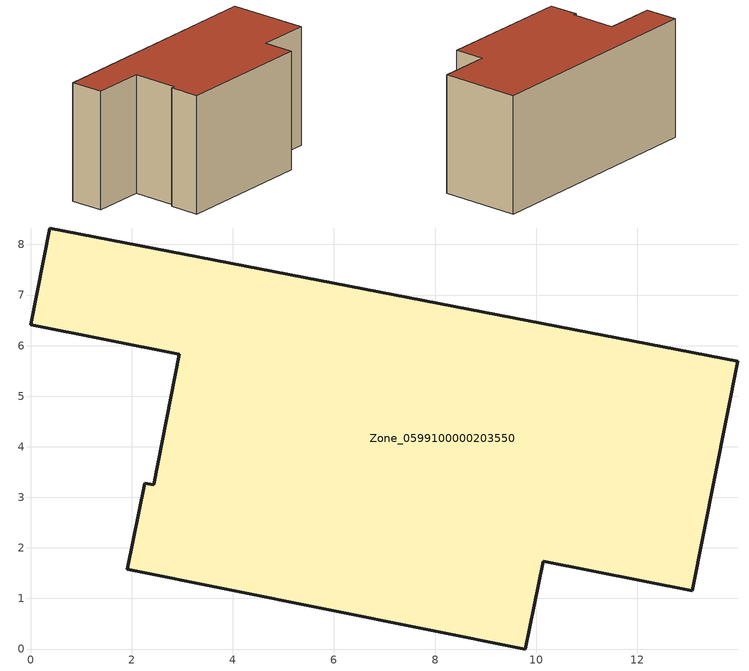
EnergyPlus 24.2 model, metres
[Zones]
Zone_0599100000203550
 floor ground (C_G): 10.13,1.73 9.79,0 1.91,1.58 2.25,3.28 2.43,3.24 2.94,5.83 0,6.42 0.38,8.33 13.99,5.69 13.09,1.16 z0
 wall outside (C_F): 13.99,5.69 0.38,8.33 0,6.42 2.94,5.83 2.43,3.24 2.25,3.28 1.91,1.58 9.79,0 10.13,1.73 13.09,1.16 13.99,5.69 z0:6.91
 roof outside (C_R): 13.09,1.16 13.99,5.69 0.38,8.33 0,6.42 2.94,5.83 2.43,3.24 2.25,3.28 1.91,1.58 9.79,0 10.13,1.73 z6.91
[BUILDING]
Pand.0599100000203550: North Axis=0; Terrain=City; Loads Convergence Tolerance Value=0.04; Temperature Convergence Tolerance Value=0.4; Solar Distribution=FullExterior; Maximum Number of Warmup Days=25; Minimum Number of Warmup Days=1
[Site:Location]
Rotterdam.The.Hague.AP_ZH_NLD Design_Conditions: Latitude=51.96; Longitude=4.45; Time Zone=1; Elevation=-4.5
[SITE:GROUNDTEMPERATURE:BUILDINGSURFACE]
18, 18, 18, 18, 18, 18, 18, 18, 18, 18, 18, 18
[MATERIAL] Thermal Absorptance=0.9; Solar Absorptance=0.7; Visible Absorptance=0.7
Name | Roughness | Thickness | Conductivity | Density | Specific Heat
G.TC.1946 | MediumSmooth | 0.15 | 1 | 540 | 1210
F.TC.1946 | Rough | 0.3 | 0.857143 | 1920 | 840
R.TC.1946 | MediumRough | 0.2 | 0.909091 | 1500 | 1000
[CONSTRUCTION]
C_G: G.TC.1946
C_F: F.TC.1946
C_R: R.TC.1946
[ZONE]
Zone_0599100000203550: Type=1; Multiplier=1; Ceiling Height=Autocalculate; Volume=Autocalculate; Floor Area=autocalculate; Part of Total Floor Area=Yes
[ZONEINFILTRATION:DESIGNFLOWRATE]
Infil_Zone_0599100000203550: Zone or ZoneList or Space or SpaceList=Zone_0599100000203550; Schedule=AlwaysOn; Design Flow Rate Calculation Method=Flow/Area; Flow Rate per Floor Area=0.003; Constant Term Coefficient=1; Temperature Term Coefficient=0; Velocity Term Coefficient=0; Velocity Squared Term Coefficient=0
[HVACTEMPLATE:ZONE:IDEALLOADSAIRSYSTEM]
Zone_0599100000203550: Maximum Heating Supply Air Temperature=50; Minimum Cooling Supply Air Temperature=13; Maximum Heating Supply Air Humidity Ratio=0.0156; Minimum Cooling Supply Air Humidity Ratio=0.0077; Heating Limit=NoLimit; Cooling Limit=NoLimit; Dehumidification Control Type=ConstantSensibleHeatRatio; Cooling Sensible Heat Ratio=0.7; Dehumidification Setpoint=60; Humidification Control Type=None; Humidification Setpoint=30; Outdoor Air Method=None; Outdoor Air Flow Rate per Person=0.00944; Outdoor Air Flow Rate per Zone Floor Area=0; Outdoor Air Flow Rate per Zone=0; Demand Controlled Ventilation Type=None; Outdoor Air Economizer Type=NoEconomizer; Heat Recovery Type=None; Sensible Heat Recovery Effectiveness=0.7; Latent Heat Recovery Effectiveness=0.65
[ZONECONTROL:THERMOSTAT]
ThermostatControl_Zone_0599100000203550: Zone or ZoneList=Zone_0599100000203550; Control Type Schedule=DualSetpointControlType; Control 1=Thermostat_Zone_0599100000203550; Temperature Difference Between Cutout And Setpoint=0
[THERMOSTATSETPOINT:DUALSETPOINT]
Thermostat_Zone_0599100000203550: Heating Setpoint Temperature Schedule=HeatingSetpoint_Zone_0599100000203550; Cooling Setpoint Temperature Schedule=CoolingSetpoint_Zone_0599100000203550
[SCHEDULE:COMPACT]
HeatingSetpoint_Zone_0599100000203550: Through: 12/31, For: AllDays, Until: 24:00, 21
CoolingSetpoint_Zone_0599100000203550: Through: 12/31, For: AllDays, Until: 24:00, 24
DualSetpointControlType: Through: 12/31, For: AllDays, Until: 24:00, 4
AlwaysOn: Through: 12/31, For: AllDays, Until: 24:00, 1
